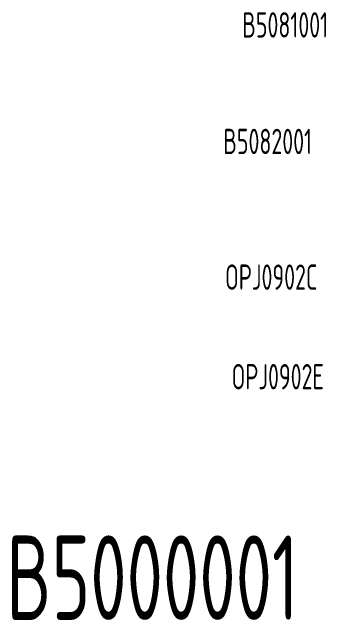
# Model space of a CAD drawing. Header units: inches. Extents: x 14216 to 120088, y -29410 to 23559.
# Drawn here: x 76265 to 79983, y 6068 to 13269 of the extents above; entities that cross this region are included whole.
import ezdxf

# ---------------------------------------------------------------- set-up
doc = ezdxf.new("R2010")
doc.units = ezdxf.units.IN
doc.header["$LTSCALE"] = 0.3
doc.header["$MEASUREMENT"] = 0
doc.layers.add('2', color=2, linetype='Continuous')
doc.styles.add('HZ', font='isocp2.shx', dxfattribs={"width": 0.7, "bigfont": 'hztxt.shx'})

msp = doc.modelspace()

# ---------------------------------------------------------------- texts
at = {"layer": '2', "color": 6, "attachment_point": 5, "style": 'HZ'}
for s, insert, char_height in [('\\A1;B5081001', (79501.782, 13118.025), 300), ('\\A1;B5082001', (79294.156, 11736.954), 300), ('\\A1;OPJ0902C', (79335.9, 10129.252), 300), ('\\A1;OPJ0902E', (79413.038, 8949.263), 300), ('\\A1;B5000001', (77928.882, 6568.006), 1000)]:
    msp.add_mtext(s, dxfattribs=dict(at, insert=insert, char_height=char_height))

doc.saveas('drawing.dxf')
